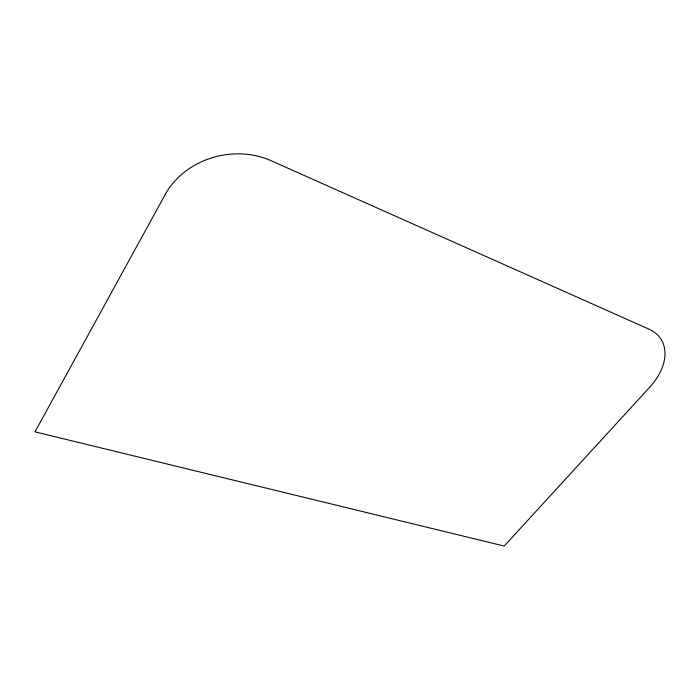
<?xml version="1.0" encoding="UTF-8"?>
<svg xmlns="http://www.w3.org/2000/svg" width="700" height="700" viewBox="0 0 700 700"><rect width="100%" height="100%" fill="white"/><g stroke="black" fill="none" stroke-linecap="round" stroke-linejoin="round"><path stroke-width="1.05" d="M165.322 194.329L35 431.848L504.201 546.061L649.442 387.52A59.325 38.028 -31.5 0 0 648.952 329.14L271.005 160.668A75.775 64.479 -12.2 0 0 165.322 194.329"/></g></svg>
